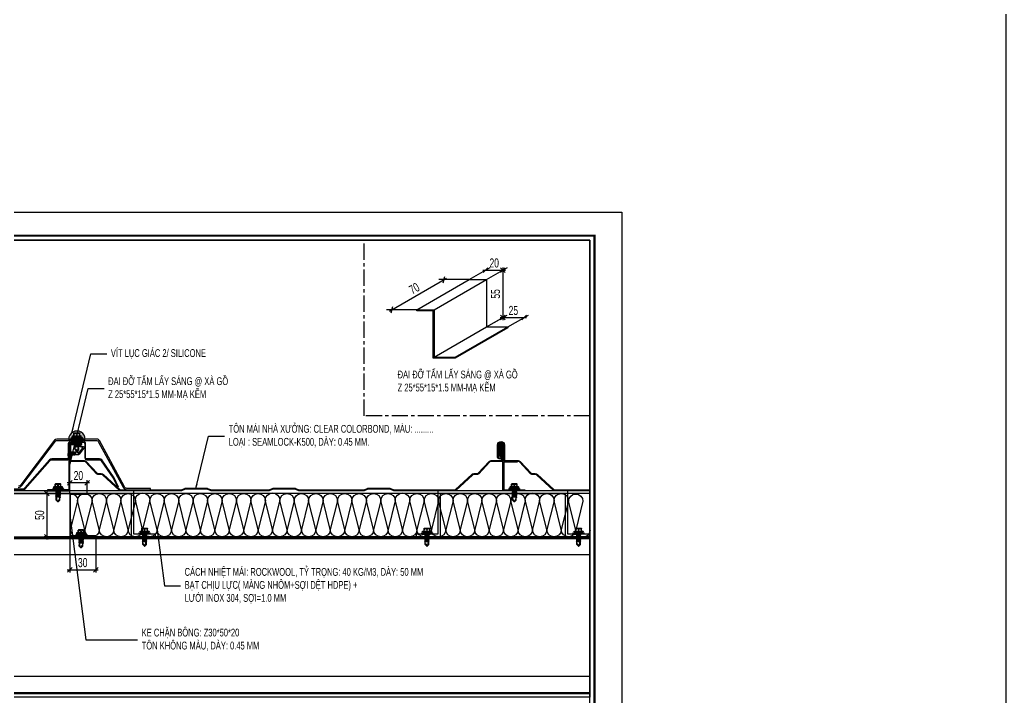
# Model space of a CAD drawing. Header units: inches. Extents: x 315041 to 662841, y -45540 to -35018.
# Drawn here: x 335317.7 to 335697.3, y -36876.6 to -36616.1 of the extents above; entities that cross this region are included whole.
import ezdxf

# ---------------------------------------------------------------- set-up
doc = ezdxf.new("R2010")
doc.units = ezdxf.units.IN
doc.header["$MEASUREMENT"] = 0
for name, pattern in [('CENTER', [2, 1.25, -0.25, 0.25, -0.25]), ('DASHED2', [9.525, 6.35, -3.175]), ('HIDDEN', [0.375, 0.25, -0.125])]:
    doc.linetypes.add(name, pattern=pattern)
for name, color, linetype in [('2', 2, 'Continuous'), ('250', 250, 'Continuous'), ('3', 3, 'Continuous'), ('7', 7, 'Continuous'), ('8', 8, 'Continuous'), ('BAO KHUNG', 31, 'Continuous'), ('flashing', 6, 'Continuous'), ('FLAT BAR', 1, 'Continuous'), ('ROOFING', 4, 'Continuous'), ('STRUCTURE', 1, 'Continuous')]:
    doc.layers.add(name, color=color, linetype=linetype)
doc.styles.add('ST1H', font='vnshxh.shx', dxfattribs={"width": 0.7})
doc.dimstyles.new('3', dxfattribs={"dimtxt": 3.5, "dimasz": 1.8, "dimexe": 1, "dimexo": 0, "dimgap": 1, "dimtad": 1, "dimdec": 0, "dimlfac": 3, "dimzin": 0, "dimdsep": 46, "dimtxsty": 'ST1H', "dimblk": 'OBLIQUE', "dimcen": 1, "dimdle": 1, "dimclrd": 8, "dimclre": 8, "dimclrt": 3, "dimadec": 0, "dimazin": 0, "dimtfac": 1, "dimtdec": 0, "dimtix": 1, "dimtofl": 0, "dimtmove": 1, "dimatfit": 3, "dimfxl": 0.18, "dimtolj": 1, "dimtzin": 0, "dimlwd": -1, "dimlwe": -1, "dimarcsym": 1})

# ---------------------------------------------------------------- blocks, each defined once
blk = doc.blocks.new('A$C75D82031')
at = {"layer": '2', "color": 157, "linetype": 'Continuous'}
blk.add_lwpolyline([(0, 420), (594, 420), (594, 0), (0, 0)], close=True, dxfattribs=at)
at = {"layer": '7', "color": 147, "linetype": 'Continuous'}
blk.add_lwpolyline([(12.33, 57.61), (581.67, 57.61), (581.67, 409.19), (12.33, 409.19)], close=True, dxfattribs=at)
at = {"layer": 'BAO KHUNG', "color": 167, "linetype": 'Continuous', "const_width": 0.871}
blk.add_lwpolyline([(10.59, 9.07), (583.41, 9.07), (583.41, 410.93), (10.59, 410.93)], close=True, dxfattribs=at)
blk = doc.blocks.new('Short_Self_drilling')
at = {"layer": 'STRUCTURE', "color": 1, "linetype": 'Continuous'}
for p, q in [((6.4, 1.7), (-6.4, 1.7)), ((5.1, 3.8), (-5.1, 3.8)), ((-2.6, 2.9), (-5.1, 2.9)), ((-3.4, 3.8), (-3.4, 6.8)), ((3, 7.2), (-3, 7.2)), ((2.6, 2.9), (-2.6, 2.9)), ((-2.1, 2.8), (-2.1, 2.9)), ((6.3, 0), (0, 0)), ((2.2, 2.8), (2.2, 2.9)), ((2.2, -0.5), (2.2, 0)), ((5.1, 2.9), (2.6, 2.9)), ((3.4, 3.8), (3.4, 6.8)), ((3, -1.2), (-2.7, -0.2)), ((3, -2.7), (-2.7, -1.8)), ((3, -4.2), (-2.7, -3.3)), ((3, -5.8), (-2.7, -4.8)), ((3, -7.3), (-2.7, -6.3)), ((-1.9, -8), (-2.7, -7.9)), ((-2.1, -1.4), (-2.1, -0.9)), ((-2.1, -2.9), (-2.1, -2.4)), ((-2.1, -4.4), (-2.1, -3.9)), ((-2.1, -6), (-2.1, -5.4)), ((-2.1, -7.5), (-2.1, -7)), ((-2.1, -12.3), (-2.1, -8.5)), ((3, -8.8), (-1.1, -8.1)), ((2.1, -12.3), (2.1, -9.1)), ((2.2, -2), (2.2, -1.5)), ((2.2, -3.6), (2.2, -3)), ((2.2, -5.1), (2.2, -4.6)), ((2.2, -6.6), (2.2, -6.1)), ((2.2, -8.1), (2.2, -7.6))]:
    blk.add_line(p, q, dxfattribs=at)
blk.add_lwpolyline([(6.4, 1.3), (6.4, 1.7), (2.1, 2.8), (-2.1, 2.8), (-6.4, 1.7), (-6.4, 1.3)], close=True, dxfattribs=at)
for points in [[(-6.4, 1.3, -0.088869), (-6.3, 0), (0, 0)], [(-0.1, 3.8), (-0.3, 6.2, 0.338878), (-3.1, 6.2), (-3.3, 3.8)], [(3.3, 3.8), (3.1, 6.2, 0.338878), (0.3, 6.2), (0.1, 3.8)], [(-0.1, -14), (-1, -12.2, -0.148657), (-1.4, -11.2), (-2, -7.7, -0.815006), (-1.2, -7.8, 0.150833), (-0.8, -8.7)], [(2.1, -12.3), (0.2, -14.2, -0.333596), (-0.2, -14.2), (-2.1, -12.3)], [(2.1, -12.3), (1.7, -11.7, 0.52242), (0.9, -11.7), (-0.2, -14.2)]]:
    blk.add_lwpolyline(points, format="xyb", dxfattribs=at)
for points in [[(3, -1.2), (2.2, -1.5), (-2.1, -0.8), (-2.7, -0.2), (-2.4, 0)], [(3, -2.7), (2.2, -3), (-2.1, -2.4), (-2.7, -1.8), (-2.1, -1.4), (2.2, -2), (3, -2.7)], [(3, -4.2), (2.2, -4.6), (-2.1, -3.9), (-2.7, -3.3), (-2.1, -2.9), (2.2, -3.6), (3, -4.2)], [(3, -5.8), (2.2, -6.1), (-2.1, -5.4), (-2.7, -4.8), (-2.1, -4.4), (2.2, -5.1), (3, -5.8)], [(3, -7.3), (2.2, -7.6), (-2.1, -7), (-2.7, -6.3), (-2.1, -6), (2.2, -6.6), (3, -7.3)], [(-1.8, -8.5), (-2.1, -8.5), (-2.7, -7.9), (-2.1, -7.5), (-1.8, -7.5)], [(-1.3, -7.6), (2.2, -8.1), (3, -8.8)], [(-1.2, 0), (2.2, -0.5), (3, -1.2)], [(3, -8.8), (2.2, -9.1), (-0.8, -8.7)]]:
    blk.add_lwpolyline(points, dxfattribs=at)
for centre, radius, start, end in [((-5, 3.3), 0.455, 109.7949, 250.2674), ((-3, 6.8), 0.429, 90.0311, 180.0311), ((3, 6.8), 0.429, 0.0311, 90.0311), ((5.1, 3.3), 0.435, 279.7276, 80.3347), ((10, 0.2), 3.74, 162.2963, 182.6103)]:
    blk.add_arc(centre, radius, start, end, dxfattribs=at)
blk = doc.blocks.new('HFR-1')
at = {"layer": 'STRUCTURE', "color": 1, "linetype": 'Continuous'}
for p, q in [((-5.5, 0), (5.5, 0)), ((-5.2, 0.8), (-3.4, 1.5)), ((5.2, 0.8), (3.4, 1.5)), ((-2.4, -1.2), (-3, -1.6)), ((-3, -1.6), (-2.4, -1.9)), ((-2.4, -1.9), (-3, -2.3)), ((-3, -2.3), (-2.4, -2.6)), ((-2.4, -2.6), (-3, -3)), ((-3, -3), (-2.4, -3.3)), ((-2.4, -3.3), (-3, -3.7)), ((-3, -3.7), (-2.4, -4.1)), ((-2.4, -4.1), (-3, -4.4)), ((-3, -4.4), (-2.4, -4.8)), ((-2.4, -4.8), (-3, -5.1)), ((-3, -5.1), (-2.4, -5.5)), ((-2.4, -5.5), (-3, -5.8)), ((-3, -5.8), (-2.4, -6.2)), ((-2.4, -6.2), (-3, -6.6)), ((-3, -6.6), (-2.4, -6.9)), ((-2.4, -6.9), (-3, -7.3)), ((-3, -7.3), (-2.4, -7.6)), ((-2.4, -7.6), (-3, -8)), ((-3, -8), (-2.4, -8.3)), ((-2.4, -8.3), (-3, -8.7)), ((-3, -8.7), (-2.4, -9)), ((-2.4, -9), (-3, -9.4)), ((-3, -9.4), (-2.4, -9.7)), ((-2.4, -9.7), (-3, -10.1)), ((-3, -10.1), (-2.4, -10.5)), ((-2.4, -10.5), (-3, -10.8)), ((-3, -10.8), (-2.4, -11.2)), ((-2.4, -11.2), (-3, -11.5)), ((-3, -11.5), (-2.4, -11.9)), ((-2.9, -1.6), (2.9, -1.4)), ((-2.9, -2.3), (2.9, -2.1)), ((-2.9, -3), (2.9, -2.8)), ((-2.9, -3.7), (2.9, -3.6)), ((-2.9, -4.4), (2.9, -4.3)), ((-2.9, -5.1), (2.9, -5)), ((-2.9, -5.9), (2.9, -5.7)), ((-2.9, -6.6), (2.9, -6.4)), ((-2.9, -7.3), (2.9, -7.1)), ((-2.9, -8), (2.9, -7.8)), ((-2.9, -8.7), (2.9, -8.5)), ((-2.9, -9.4), (2.9, -9.2)), ((-2.9, -10.1), (1.5, -10)), ((-2.9, -10.8), (1.3, -10.7)), ((-2.9, -11.5), (0.9, -11.4)), ((-2.5, -17.4), (-2.5, -11.8)), ((-2.5, -17.4), (-2, -16.7)), ((-2.5, -17.4), (-0.2, -19.7)), ((2.4, -1.1), (-2.4, -1.2)), ((2.4, -1.8), (-2.4, -1.9)), ((-2.4, -1.9), (2.4, -1.8)), ((-2.4, -2.6), (2.4, -2.5)), ((2.4, -2.5), (-2.4, -2.6)), ((-2.4, -3.3), (2.4, -3.2)), ((2.4, -3.2), (-2.4, -3.3)), ((-2.4, -4.1), (2.4, -3.9)), ((2.4, -3.9), (-2.4, -4.1)), ((-2.4, -4.8), (2.4, -4.6)), ((2.4, -4.6), (-2.4, -4.8)), ((-2.4, -5.5), (2.4, -5.3)), ((2.4, -5.3), (-2.4, -5.5)), ((-2.4, -6.2), (2.4, -6)), ((2.4, -6), (-2.4, -6.2)), ((-2.4, -6.9), (2.4, -6.8)), ((2.4, -6.8), (-2.4, -6.9)), ((-2.4, -7.6), (2.4, -7.5)), ((2.4, -7.5), (-2.4, -7.6)), ((-2.4, -8.3), (2.4, -8.2)), ((2.4, -8.2), (-2.4, -8.3)), ((-2.4, -9), (2.4, -8.9)), ((2.4, -8.9), (-2.4, -9)), ((-2.4, -9.7), (2.4, -9.6)), ((2.4, -9.6), (-2.4, -9.7)), ((1.4, -10.3), (-2.4, -10.5)), ((-2.4, -10.5), (1.4, -10.3)), ((-2.4, -11.2), (1.1, -11.1)), ((1.1, -11.1), (-2.4, -11.2)), ((-2.4, -11.9), (0.4, -11.8)), ((-1, -16.7), (0.2, -19.7)), ((0.1, -19.4), (1.2, -17.3)), ((0.2, -19.7), (2.5, -17.4)), ((1.6, -16.1), (2.3, -10.2)), ((2.2, -10), (2.9, -10)), ((2.2, -11), (2.4, -11)), ((2.4, -11), (2.2, -11)), ((2.2, -11.4), (2.9, -11.4)), ((2.2, -11.7), (2.4, -11.7)), ((2.4, -10.3), (2.3, -10.3)), ((2.3, -10.3), (2.4, -10.3)), ((2.3, -10.7), (2.9, -10.7)), ((2.9, -1.4), (2.4, -1.1)), ((2.4, -1.8), (2.9, -1.4)), ((2.9, -2.1), (2.4, -1.8)), ((2.4, -2.5), (2.9, -2.1)), ((2.9, -2.8), (2.4, -2.5)), ((2.4, -3.2), (2.9, -2.8)), ((2.9, -3.6), (2.4, -3.2)), ((2.4, -3.9), (2.9, -3.6)), ((2.9, -4.3), (2.4, -3.9)), ((2.4, -4.6), (2.9, -4.3)), ((2.9, -5), (2.4, -4.6)), ((2.4, -5.3), (2.9, -5)), ((2.9, -5.7), (2.4, -5.3)), ((2.4, -6), (2.9, -5.7)), ((2.9, -6.4), (2.4, -6)), ((2.4, -6.8), (2.9, -6.4)), ((2.9, -7.1), (2.4, -6.8)), ((2.4, -7.5), (2.9, -7.1)), ((2.9, -7.8), (2.4, -7.5)), ((2.4, -8.2), (2.9, -7.8)), ((2.9, -8.5), (2.4, -8.2)), ((2.4, -8.9), (2.9, -8.5)), ((2.9, -9.2), (2.4, -8.9)), ((2.4, -9.6), (2.9, -9.2)), ((2.9, -10), (2.4, -9.6)), ((2.4, -10.3), (2.9, -10)), ((2.9, -10.7), (2.4, -10.3)), ((2.4, -11), (2.9, -10.7)), ((2.9, -11.4), (2.4, -11)), ((2.4, -11.7), (2.9, -11.4)), ((2.5, -17.4), (2.5, -11.7))]:
    blk.add_line(p, q, dxfattribs=at)
at = {"layer": 'STRUCTURE', "color": 1, "linetype": 'Continuous', "ltscale": 8}
for p in [(-3.4, 1.5), (3.4, 1.5)]:
    blk.add_line(p, (0, 1.5), dxfattribs=at)
at = {"layer": 'STRUCTURE', "color": 1, "linetype": 'DASHED2'}
for p in [(-1.9, 1.5), (1.9, 1.5)]:
    blk.add_line(p, (0, 0), dxfattribs=at)
at = {"layer": 'STRUCTURE', "color": 1, "linetype": 'Continuous', "ltscale": 8}
for centre, start, end in [((-4.7, 0.2), 130.41, 194.8062), ((4.7, 0.2), 345.1938, 49.59)]:
    blk.add_arc(centre, 0.801, start, end, dxfattribs=at)
at = {"layer": 'STRUCTURE', "color": 1, "linetype": 'Continuous'}
for centre, radius, start, end in [((-7.3, -9), 9.14, 58.065, 78.8402), ((5.1, -3.8), 3.83, 84.2039, 134.3621), ((-1.5, -17.1), 0.59, 34.2302, 144.5641), ((-0.5, -10.1), 1.93, 296.6041, 355.3922), ((-0.6, -16), 2.2, 324.0048, 357.8268), ((1.9, -10.3), 0.444, 15.9762, 172.6971), ((0, -19.4), 0.331, 231.6348, 305.4287)]:
    blk.add_arc(centre, radius, start, end, dxfattribs=at)
blk = doc.blocks.new('_Oblique')
at = {"color": 0, "linetype": 'ByBlock', "lineweight": -2}
blk.add_line((-0.5, -0.5), (0.5, 0.5), dxfattribs=at)
blk = doc.blocks.new('*D523')
at = {"color": 8, "linetype": 'Continuous', "transparency": 16777216}
for p, q in [((335344.61, -36794.13), (335335.94, -36794.13)), ((335336.94, -36798.24), (335336.94, -36793.13)), ((335343.61, -36798.24), (335343.61, -36793.13))]:
    blk.add_line(p, q, dxfattribs=at)
at = {"layer": 'Defpoints', "color": 0, "transparency": 16777216}
for p in [(335336.94, -36794.13), (335336.94, -36798.24), (335343.61, -36798.24)]:
    blk.add_point(p, dxfattribs=at)
at = {"color": 8, "transparency": 16777216, "xscale": 1.8, "yscale": 1.8, "zscale": 1.8, "rotation": 180}
blk.add_blockref('_Oblique', (335336.94, -36794.13), dxfattribs=at)
at = {"color": 8, "transparency": 16777216, "xscale": 1.8, "yscale": 1.8, "zscale": 1.8}
blk.add_blockref('_Oblique', (335343.61, -36794.13), dxfattribs=at)
at = {"color": 3, "transparency": 16777216, "insert": (335340.28, -36791.38), "char_height": 3.5, "attachment_point": 5, "style": 'ST1H'}
blk.add_mtext('\\A1;20', dxfattribs=at)
blk = doc.blocks.new('*D524')
at = {"color": 8, "linetype": 'Continuous', "transparency": 16777216}
for p, q in [((335336.94, -36798.24), (335327.16, -36798.24)), ((335328.16, -36797.24), (335328.16, -36815.91)), ((335336.94, -36814.91), (335327.16, -36814.91))]:
    blk.add_line(p, q, dxfattribs=at)
at = {"layer": 'Defpoints', "color": 0, "transparency": 16777216}
for p in [(335336.94, -36798.24), (335328.16, -36814.91), (335336.94, -36814.91)]:
    blk.add_point(p, dxfattribs=at)
at = {"color": 8, "transparency": 16777216, "xscale": 1.8, "yscale": 1.8, "zscale": 1.8}
for p, rotation in [((335328.16, -36798.24), 90), ((335328.16, -36814.91), 270)]:
    blk.add_blockref('_Oblique', p, dxfattribs=dict(at, rotation=rotation))
at = {"color": 3, "transparency": 16777216, "insert": (335325.41, -36806.58), "char_height": 3.5, "attachment_point": 5, "rotation": 90, "style": 'ST1H'}
blk.add_mtext('\\A1;50', dxfattribs=at)
blk = doc.blocks.new('*D525')
at = {"color": 8, "linetype": 'Continuous', "transparency": 16777216}
for p, q in [((335336.94, -36814.91), (335336.94, -36828.61)), ((335346.94, -36814.91), (335346.94, -36828.61)), ((335335.94, -36827.61), (335347.94, -36827.61))]:
    blk.add_line(p, q, dxfattribs=at)
at = {"layer": 'Defpoints', "color": 0, "transparency": 16777216}
for p in [(335336.94, -36814.91), (335346.94, -36814.91), (335346.94, -36827.61)]:
    blk.add_point(p, dxfattribs=at)
at = {"color": 8, "transparency": 16777216, "xscale": 1.8, "yscale": 1.8, "zscale": 1.8, "rotation": 180}
blk.add_blockref('_Oblique', (335336.94, -36827.61), dxfattribs=at)
at = {"color": 8, "transparency": 16777216, "xscale": 1.8, "yscale": 1.8, "zscale": 1.8}
blk.add_blockref('_Oblique', (335346.94, -36827.61), dxfattribs=at)
at = {"color": 3, "transparency": 16777216, "insert": (335341.94, -36824.86), "char_height": 3.5, "attachment_point": 5, "style": 'ST1H'}
blk.add_mtext('\\A1;30', dxfattribs=at)
blk = doc.blocks.new('*D526')
at = {"color": 8, "linetype": 'Continuous', "transparency": 16777216}
for p, q in [((335459.93, -36728.16), (335481.87, -36715.49)), ((335490.67, -36715.99), (335479, -36715.99)), ((335470.46, -36727.66), (335458.79, -36727.66))]:
    blk.add_line(p, q, dxfattribs=at)
at = {"layer": 'Defpoints', "color": 0, "transparency": 16777216}
for p in [(335481, -36715.99), (335490.67, -36715.99), (335470.46, -36727.66)]:
    blk.add_point(p, dxfattribs=at)
at = {"color": 8, "transparency": 16777216, "xscale": 1.8, "yscale": 1.8, "zscale": 1.8}
for p, rotation in [((335481, -36715.99), 30.00000000004179), ((335460.79, -36727.66), 210.0000000000418)]:
    blk.add_blockref('_Oblique', p, dxfattribs=dict(at, rotation=rotation))
at = {"color": 3, "transparency": 16777216, "insert": (335469.52, -36719.44), "char_height": 3.5, "attachment_point": 5, "rotation": 30, "style": 'ST1H'}
blk.add_mtext('\\A1;70', dxfattribs=at)
blk = doc.blocks.new('*D527')
at = {"color": 8, "linetype": 'Continuous', "transparency": 16777216}
for p, q in [((335490.67, -36715.99), (335498.68, -36711.37)), ((335495.95, -36712.37), (335504.61, -36712.37)), ((335497.34, -36715.99), (335505.35, -36711.37))]:
    blk.add_line(p, q, dxfattribs=at)
at = {"layer": 'Defpoints', "color": 0, "transparency": 16777216}
for p in [(335503.61, -36712.37), (335490.67, -36715.99), (335497.34, -36715.99)]:
    blk.add_point(p, dxfattribs=at)
at = {"color": 8, "transparency": 16777216, "xscale": 1.8, "yscale": 1.8, "zscale": 1.8, "rotation": 180}
blk.add_blockref('_Oblique', (335496.95, -36712.37), dxfattribs=at)
at = {"color": 8, "transparency": 16777216, "xscale": 1.8, "yscale": 1.8, "zscale": 1.8}
blk.add_blockref('_Oblique', (335503.61, -36712.37), dxfattribs=at)
at = {"color": 3, "transparency": 16777216, "insert": (335500.28, -36709.62), "char_height": 3.5, "attachment_point": 5, "style": 'ST1H'}
blk.add_mtext('\\A1;20', dxfattribs=at)
blk = doc.blocks.new('*D528')
at = {"color": 8, "linetype": 'Continuous', "transparency": 16777216}
for p, q in [((335497.34, -36715.99), (335504.55, -36711.83)), ((335503.55, -36711.41), (335503.55, -36731.63)), ((335497.34, -36734.21), (335504.55, -36730.05))]:
    blk.add_line(p, q, dxfattribs=at)
at = {"layer": 'Defpoints', "color": 0, "transparency": 16777216}
for p in [(335497.34, -36715.99), (335503.55, -36730.63), (335497.34, -36734.21)]:
    blk.add_point(p, dxfattribs=at)
at = {"color": 8, "transparency": 16777216, "xscale": 1.8, "yscale": 1.8, "zscale": 1.8}
for p, rotation in [((335503.55, -36712.41), 90), ((335503.55, -36730.63), 270)]:
    blk.add_blockref('_Oblique', p, dxfattribs=dict(at, rotation=rotation))
at = {"color": 3, "transparency": 16777216, "insert": (335500.8, -36721.52), "char_height": 3.5, "attachment_point": 5, "rotation": 90, "style": 'ST1H'}
blk.add_mtext('\\A1;55', dxfattribs=at)
blk = doc.blocks.new('*D529')
at = {"color": 8, "linetype": 'Continuous', "transparency": 16777216}
for p, q in [((335497.34, -36734.21), (335505.28, -36729.63)), ((335502.55, -36730.63), (335512.77, -36730.63)), ((335505.56, -36734.21), (335513.5, -36729.63))]:
    blk.add_line(p, q, dxfattribs=at)
at = {"layer": 'Defpoints', "color": 0, "transparency": 16777216}
for p in [(335511.77, -36730.63), (335497.34, -36734.21), (335505.56, -36734.21)]:
    blk.add_point(p, dxfattribs=at)
at = {"color": 8, "transparency": 16777216, "xscale": 1.8, "yscale": 1.8, "zscale": 1.8, "rotation": 180}
blk.add_blockref('_Oblique', (335503.55, -36730.63), dxfattribs=at)
at = {"color": 8, "transparency": 16777216, "xscale": 1.8, "yscale": 1.8, "zscale": 1.8}
blk.add_blockref('_Oblique', (335511.77, -36730.63), dxfattribs=at)
at = {"color": 3, "transparency": 16777216, "insert": (335507.66, -36727.88), "char_height": 3.5, "attachment_point": 5, "style": 'ST1H'}
blk.add_mtext('\\A1;25', dxfattribs=at)

msp = doc.modelspace()

# ---------------------------------------------------------------- hatches: boundary and pattern name
at = {"true_color": 0x21d1de}
h = msp.add_hatch(color=132, dxfattribs=at)
edge = h.paths.add_edge_path()
edge.add_ellipse((335341.3696, -36776.3011), major_axis=(-0.1073, 0.1073), ratio=1, start_angle=154.763738, end_angle=295.236262, ccw=False)
edge.add_line((335341.4209, -36776.444), (335340.5638, -36776.444))
edge.add_line((335340.5638, -36776.444), (335340.4194, -36776.444))
edge.add_line((335340.4194, -36776.444), (335340.4194, -36776.4746))
edge.add_line((335340.4194, -36776.4746), (335341.8495, -36776.8319))
edge.add_line((335341.8495, -36776.8319), (335341.8495, -36776.9747))
edge.add_ellipse((335343.0358, -36777.3541), major_axis=(-0.8807, 0.8807), ratio=1, start_angle=27.265192, end_angle=47.579179)
edge.add_line((335341.7916, -36777.4102), (335342.8756, -36777.4102))
edge.add_arc((335339.7053, -36777.4095), 3.1703, 359.988185, 360)
edge.add_arc((335339.7053, -36777.4095), 3.1703, 0.000001, 180.000001)
edge.add_line((335336.535, -36777.4095), (335337.6217, -36777.4098))
edge.add_ellipse((335336.3775, -36777.3541), major_axis=(0.8807, 0.8807), ratio=1, start_angle=312.440556, end_angle=332.734808)
edge.add_line((335337.5638, -36776.9747), (335337.5638, -36776.8319))
edge.add_line((335337.5638, -36776.8319), (335338.9883, -36776.476))
edge.add_line((335338.9883, -36776.476), (335338.9883, -36776.444))
edge.add_line((335338.9883, -36776.444), (335338.8495, -36776.444))
edge.add_line((335338.8495, -36776.444), (335337.9923, -36776.444))
edge.add_ellipse((335338.0168, -36776.3011), major_axis=(-0.1025, 0.1025), ratio=1, start_angle=-35.303562, end_angle=125.303562, ccw=False)
edge.add_line((335337.9923, -36776.1583), (335338.5638, -36776.1583))
edge.add_line((335338.5638, -36776.1583), (335338.5638, -36775.1583))
edge.add_ellipse((335338.7066, -36775.1583), major_axis=(0.101, 0.101), ratio=1, start_angle=45, end_angle=135, ccw=False)
edge.add_line((335338.7066, -36775.0154), (335340.7066, -36775.0154))
edge.add_ellipse((335340.7066, -36775.1583), major_axis=(0.101, 0.101), ratio=1, start_angle=315, end_angle=405, ccw=False)
edge.add_line((335340.8495, -36775.1583), (335340.8495, -36776.1583))
edge.add_line((335340.8495, -36776.1583), (335341.4209, -36776.1583))
at = {"true_color": 0xf2ee0d}
h = msp.add_hatch(dxfattribs=at)
h.set_pattern_fill('ANSI37,_O', color=2, scale=4)
h.set_pattern_definition([(45, (12902.7462, -670.58135), (-0.3535533906, 0.3535533906), []), (135, (12902.7462, -670.58135), (-0.3535533906, -0.3535533906), [])])
h.paths.add_polyline_path([(335537.1113, -36815.2449), (335537.1113, -36814.9116), (335336.9423, -36814.9116), (335336.9423, -36815.2449)])

# ---------------------------------------------------------------- linework, layer by layer
at = {"color": 1, "ltscale": 15}
for p, q in [((335477.131, -36727.6577), (335497.3383, -36715.991)), ((335477.131, -36745.8758), (335497.3383, -36734.2091)), ((335485.2883, -36745.8758), (335505.4956, -36734.2091))]:
    msp.add_line(p, q, dxfattribs=at)
at = {"color": 8}
for points in [[(334967.7734, -36700.8371), (335537.1113, -36700.8371), (335537.1113, -36876.627), (334967.7734, -36876.627)], [(334967.7735, -36798.2449), (334967.7735, -36814.9116), (335537.1114, -36814.9116), (335537.1114, -36798.2449)]]:
    msp.add_lwpolyline(points, close=True, dxfattribs=at)
at = {"color": 1, "ltscale": 15}
for points in [[(335470.4644, -36727.6577), (335490.6716, -36715.991), (335497.3383, -36715.991), (335497.3383, -36734.2091), (335505.4956, -36734.2091), (335505.4956, -36734.5425), (335485.2883, -36746.2091)], [(335477.131, -36731.8869), (335477.131, -36745.8758), (335485.2883, -36745.8758), (335485.2883, -36746.2091), (335476.7977, -36746.2091), (335476.7977, -36727.991), (335471.7977, -36727.991), (335471.7977, -36727.991), (335470.4644, -36727.991), (335470.4644, -36727.6577), (335477.131, -36727.6577), (335477.131, -36731.8869)], [(335336.609, -36782.9227), (335336.609, -36796.9116), (335328.4517, -36796.9116), (335328.4517, -36797.2449), (335336.9423, -36797.2449), (335336.9423, -36779.3602), (335341.2757, -36779.3602), (335341.2757, -36779.3602), (335341.609, -36779.3602), (335341.609, -36779.0268), (335336.609, -36779.0268), (335336.609, -36782.9227)]]:
    msp.add_lwpolyline(points, dxfattribs=at)
at = {"color": 132, "true_color": 0x21d1de}
msp.add_lwpolyline([(335336.535, -36777.4095), (335342.8756, -36777.4108, 1.00041418), (335336.535, -36777.4108)], format="xyb", dxfattribs=at)
at = {"color": 3, "ltscale": 15}
for points in [[(335337.2757, -36785.5894), (335342.4864, -36785.5894, -0.20759646), (335343.2167, -36785.9063), (335347.4882, -36790.4727, 0.20759646), (335347.7316, -36790.5783), (335349.0923, -36790.5783, -0.24658476), (335349.9155, -36791.0105), (335356.1847, -36796.7675, 0.24658476), (335356.4591, -36796.9116), (335379.6473, -36796.9116, 0.09541457), (335379.7711, -36796.8878), (335381.1993, -36796.3165, -0.09541457), (335381.5707, -36796.2449), (335389.6473, -36796.2449, -0.09541457), (335390.0187, -36796.3165), (335391.4469, -36796.8878, 0.09541457), (335391.5707, -36796.9116), (335413.4806, -36796.9116, 0.09541457), (335413.6044, -36796.8878), (335415.0327, -36796.3165, -0.09541457), (335415.4041, -36796.2449), (335423.4806, -36796.2449, -0.09541457), (335423.852, -36796.3165), (335425.2803, -36796.8878, 0.09541457), (335425.4041, -36796.9116), (335449.9806, -36796.9116, 0.09541457), (335450.1044, -36796.8878), (335451.5327, -36796.3165, -0.09541457), (335451.9041, -36796.2449), (335459.9806, -36796.2449, -0.09541457), (335460.352, -36796.3165), (335461.7803, -36796.8878, 0.09541457), (335461.9041, -36796.9116), (335485.0923, -36796.9116, 0.24658476), (335485.3667, -36796.7675), (335491.6359, -36791.0105, -0.24658476), (335492.4591, -36790.5783), (335493.8197, -36790.5783, 0.20759646), (335494.0632, -36790.4727), (335498.3346, -36785.9063, -0.20759646), (335499.0649, -36785.5894), (335503.2757, -36785.5894), (335503.2757, -36779.5783, 1), (335502.609, -36779.5783), (335502.609, -36783.5769, 1), (335502.7983, -36783.5769, -0.06733073), (335502.6304, -36782.544), (335502.6304, -36781.171), (335502.9423, -36781.171), (335502.9423, -36782.5292, 0.03910332), (335503.1316, -36783.5769, -1), (335502.2757, -36783.5769), (335502.2757, -36779.5783, -1), (335503.609, -36779.5783), (335503.609, -36785.5894, -0.41421356), (335503.2757, -36785.9227), (335499.0649, -36785.9227, 0.20759646), (335498.5781, -36786.134), (335494.3066, -36790.7004, -0.20759646), (335493.8197, -36790.9116), (335492.4591, -36790.9116, 0.24658476), (335491.9103, -36791.1998), (335485.6411, -36796.9568, -0.24658476), (335485.0923, -36797.2449), (335461.9041, -36797.2449, -0.09541457), (335461.6565, -36797.1973), (335460.2282, -36796.626, 0.09541457), (335459.9806, -36796.5783), (335451.9041, -36796.5783, 0.09541457), (335451.6565, -36796.626), (335450.2282, -36797.1973, -0.09541457), (335449.9806, -36797.2449), (335425.4041, -36797.2449, -0.09541457), (335425.1565, -36797.1973), (335423.7282, -36796.626, 0.09541457), (335423.4806, -36796.5783), (335415.4041, -36796.5783, 0.09541457), (335415.1565, -36796.626), (335413.7282, -36797.1973, -0.09541457), (335413.4806, -36797.2449), (335391.5707, -36797.2449, -0.09541457), (335391.3231, -36797.1973), (335389.8949, -36796.626, 0.09541457), (335389.6473, -36796.5783), (335381.5707, -36796.5783, 0.09541457), (335381.3231, -36796.626), (335379.8949, -36797.1973, -0.09541457), (335379.6473, -36797.2449), (335356.4591, -36797.2449, -0.24658476), (335355.9103, -36796.9568), (335349.6411, -36791.1998, 0.24658476), (335349.0923, -36790.9116), (335347.7316, -36790.9116, -0.20759646), (335347.2447, -36790.7004), (335342.9733, -36786.134, 0.20759646), (335342.4864, -36785.9227), (335337.2757, -36785.9227, -0.41421356), (335336.9423, -36785.5894), (335336.9423, -36778.9116), (335342.7104, -36780.3194), (335340.6385, -36783.1107), (335340.3708, -36782.9121), (335342.1433, -36780.5241), (335337.2757, -36779.3361), (335337.2757, -36785.5894)], [(335537.1113, -36797.2447), (335523.4591, -36797.2447, -0.24658476), (335522.9103, -36796.9565), (335516.6411, -36791.1995, 0.24658476), (335516.0923, -36790.9114), (335514.7316, -36790.9114, -0.20759646), (335514.2447, -36790.7001), (335509.9733, -36786.1337, 0.20759646), (335509.4864, -36785.9225), (335504.2757, -36785.9225, -0.41421356), (335503.9423, -36785.5892), (335503.9423, -36779.5821, 1), (335501.9423, -36779.5821), (335501.9423, -36784.39, 0.564916), (335502.9338, -36784.39), (335502.9338, -36781.7362), (335503.2735, -36781.7362), (335503.2735, -36784.39, -0.73793199), (335501.6111, -36784.39), (335501.609, -36779.5821, -1), (335504.2757, -36779.5821), (335504.2757, -36785.5892), (335509.4864, -36785.5892, -0.20759646), (335510.2167, -36785.906), (335514.4882, -36790.4724, 0.20759646), (335514.7316, -36790.578), (335516.0923, -36790.578, -0.24658476), (335516.9155, -36791.0103), (335523.1847, -36796.7673, 0.24658476), (335523.4591, -36796.9114), (335537.1113, -36796.9114)]]:
    msp.add_lwpolyline(points, format="xyb", dxfattribs=at)
at = {"color": 1, "true_color": 0xfb0414}
msp.add_lwpolyline([(335346.9423, -36814.5783), (335337.2757, -36814.5783), (335337.2757, -36798.5783), (335343.609, -36798.5783), (335343.609, -36798.2449), (335336.9423, -36798.2449), (335336.9423, -36814.9116), (335346.9423, -36814.9116)], close=True, dxfattribs=at)
at = {"color": 9, "ltscale": 0.5}
for points in [[(335336.9423, -36798.2587, -0.44363338), (335339.9957, -36801.0227), (335337.2757, -36811.903)], [(335348.3291, -36812.1338, -1), (335342.7735, -36812.1338, -0.90278755), (335337.2757, -36812.6971, -0.90278755)], [(335367.7735, -36814.9116, -0.41421356), (335364.9957, -36812.1338, -1), (335359.4402, -36812.1338, -1), (335353.8846, -36812.1338, -1), (335348.3291, -36812.1338)], [(335381.6624, -36812.1338, -1), (335376.1069, -36812.1338, -1), (335370.5513, -36812.1338, -0.41421356), (335367.7735, -36814.9116, -0.41421356)], [(335398.3291, -36812.1338, -1), (335392.7735, -36812.1338, -1), (335387.218, -36812.1338, -1), (335381.6624, -36812.1338)], [(335417.7735, -36814.9116, -0.41421356), (335414.9957, -36812.1338, -1), (335409.4402, -36812.1338, -1), (335403.8846, -36812.1338, -1), (335398.3291, -36812.1338)], [(335431.6624, -36812.1338, -1), (335426.1069, -36812.1338, -1), (335420.5513, -36812.1338, -0.41421356), (335417.7735, -36814.9116, -0.41421356)], [(335448.3291, -36812.1338, -1), (335442.7735, -36812.1338, -1), (335437.218, -36812.1338, -1), (335431.6624, -36812.1338)], [(335467.7735, -36814.9116, -0.41421356), (335464.9957, -36812.1338, -1), (335459.4402, -36812.1338, -1), (335453.8846, -36812.1338, -1), (335448.3291, -36812.1338)], [(335481.6624, -36812.1338, -1), (335476.1069, -36812.1338, -1), (335470.5513, -36812.1338, -0.41421356), (335467.7735, -36814.9116, -0.41421356)], [(335498.3291, -36812.1338, -1), (335492.7735, -36812.1338, -1), (335487.218, -36812.1338, -1), (335481.6624, -36812.1338)], [(335517.7735, -36814.9116, -0.41421356), (335514.9957, -36812.1338, -1), (335509.4402, -36812.1338, -1), (335503.8846, -36812.1338, -1), (335498.3291, -36812.1338)], [(335531.6624, -36812.1338, -1), (335526.1069, -36812.1338, -1), (335520.5513, -36812.1338, -0.41421356), (335517.7735, -36814.9116, -0.41421356)], [(335537.2264, -36812.3505, -1), (335531.6709, -36812.3505)]]:
    msp.add_lwpolyline(points, format="xyb", dxfattribs=at)
for points in [[(335345.5513, -36801.0227), (335342.7735, -36812.1338), (335339.9957, -36801.0227, -1)], [(335345.5513, -36801.0227, -1), (335351.1069, -36801.0227), (335348.3291, -36812.1338)], [(335351.1069, -36801.0227, -1), (335356.6624, -36801.0227), (335353.8846, -36812.1338)], [(335362.218, -36801.0227), (335359.4402, -36812.1338), (335356.6624, -36801.0227, -1)], [(335362.2095, -36800.806, -1), (335367.7651, -36800.806), (335364.9873, -36811.9171)], [(335367.7735, -36801.0227, -1), (335373.3291, -36801.0227), (335370.5513, -36812.1338)], [(335378.8846, -36801.0227), (335376.1069, -36812.1338), (335373.3291, -36801.0227, -1)], [(335378.8846, -36801.0227, -1), (335384.4402, -36801.0227), (335381.6624, -36812.1338)], [(335384.4402, -36801.0227, -1), (335389.9957, -36801.0227), (335387.218, -36812.1338)], [(335395.5513, -36801.0227), (335392.7735, -36812.1338), (335389.9957, -36801.0227, -1)], [(335395.5513, -36801.0227, -1), (335401.1069, -36801.0227), (335398.3291, -36812.1338)], [(335401.1069, -36801.0227, -1), (335406.6624, -36801.0227), (335403.8846, -36812.1338)], [(335412.218, -36801.0227), (335409.4402, -36812.1338), (335406.6624, -36801.0227, -1)], [(335412.2095, -36800.806, -1), (335417.7651, -36800.806), (335414.9873, -36811.9171)], [(335417.7735, -36801.0227, -1), (335423.3291, -36801.0227), (335420.5513, -36812.1338)], [(335428.8846, -36801.0227), (335426.1069, -36812.1338), (335423.3291, -36801.0227, -1)], [(335428.8846, -36801.0227, -1), (335434.4402, -36801.0227), (335431.6624, -36812.1338)], [(335434.4402, -36801.0227, -1), (335439.9957, -36801.0227), (335437.218, -36812.1338)], [(335445.5513, -36801.0227), (335442.7735, -36812.1338), (335439.9957, -36801.0227, -1)], [(335445.5513, -36801.0227, -1), (335451.1069, -36801.0227), (335448.3291, -36812.1338)], [(335451.1069, -36801.0227, -1), (335456.6624, -36801.0227), (335453.8846, -36812.1338)], [(335462.218, -36801.0227), (335459.4402, -36812.1338), (335456.6624, -36801.0227, -1)], [(335462.2095, -36800.806, -1), (335467.7651, -36800.806), (335464.9873, -36811.9171)], [(335467.7735, -36801.0227, -1), (335473.3291, -36801.0227), (335470.5513, -36812.1338)], [(335478.8846, -36801.0227), (335476.1069, -36812.1338), (335473.3291, -36801.0227, -1)], [(335478.8846, -36801.0227, -1), (335484.4402, -36801.0227), (335481.6624, -36812.1338)], [(335484.4402, -36801.0227, -1), (335489.9957, -36801.0227), (335487.218, -36812.1338)], [(335495.5513, -36801.0227), (335492.7735, -36812.1338), (335489.9957, -36801.0227, -1)], [(335495.5513, -36801.0227, -1), (335501.1069, -36801.0227), (335498.3291, -36812.1338)], [(335501.1069, -36801.0227, -1), (335506.6624, -36801.0227), (335503.8846, -36812.1338)], [(335512.218, -36801.0227), (335509.4402, -36812.1338), (335506.6624, -36801.0227, -1)], [(335512.2095, -36800.806, -1), (335517.7651, -36800.806), (335514.9873, -36811.9171)], [(335517.7735, -36801.0227, -1), (335523.3291, -36801.0227), (335520.5513, -36812.1338)], [(335523.3291, -36801.0227, -1), (335528.8846, -36801.0227), (335526.1069, -36812.1338)], [(335528.8931, -36801.2394, -1), (335534.4487, -36801.2394), (335531.6709, -36812.3505)]]:
    msp.add_lwpolyline(points, format="xyb", close=True, dxfattribs=at)
at = {"color": 94}
for points in [[(335537.1113, -36815.2449), (334967.7734, -36815.2449)], [(335537.1113, -36815.7449), (334967.7734, -36815.7449)], [(334967.7734, -36874.7449), (335537.1113, -36874.7449)], [(334967.7734, -36875.2449), (335537.1113, -36875.2449)]]:
    msp.add_lwpolyline(points, dxfattribs=at)
at = {"color": 2, "true_color": 0xf2ee0d}
msp.add_lwpolyline([(335537.1113, -36815.2449), (335537.1113, -36814.9116), (335336.9423, -36814.9116), (335336.9423, -36815.2449)], close=True, dxfattribs=at)
at = {"color": 94, "linetype": 'HIDDEN'}
for points in [[(335537.1113, -36821.9116), (334967.7734, -36821.9116)], [(334967.7734, -36868.5783), (335537.1113, -36868.5783)]]:
    msp.add_lwpolyline(points, dxfattribs=at)
at = {"layer": '8', "linetype": 'DASHED2', "ltscale": 100}
msp.add_circle((335249.0041, -36964.522), 87.895, dxfattribs=at)
at = {"layer": 'FLAT BAR'}
msp.add_lwpolyline([(335317.1665, -36795.9116, 0.25396675), (335318.5642, -36795.1527), (335331.5121, -36778.1595, -0.25630534), (335332.0744, -36777.851), (335347.3388, -36777.851, -0.29384538), (335347.9455, -36778.2412), (335357.4842, -36795.8393, 0.29384538), (335359.0008, -36796.8149), (335367.9928, -36796.8149), (335367.9928, -36796.3149), (335358.8935, -36796.3149, -0.2938465), (335357.9836, -36795.7295), (335348.3561, -36777.9364, 0.2938465), (335347.4461, -36777.351), (335331.9373, -36777.351, 0.25700435), (335331.0925, -36777.816), (335318.1277, -36794.9539, -0.25470463), (335317.2876, -36795.4116)], format="xyb", dxfattribs=at)
msp.add_lwpolyline([(335503.609, -36779.5824, 1), (335502.2757, -36779.5824), (335502.2757, -36783.4647), (335501.9423, -36783.4647), (335501.9423, -36779.5824, -1), (335503.9423, -36779.5824), (335503.9423, -36785.9227), (335509.1217, -36785.9227), (335509.1217, -36786.2561), (335503.9423, -36786.2561), (335503.9423, -36796.9116), (335512.0996, -36796.9116), (335512.0996, -36797.2449), (335503.609, -36797.2449)], format="xyb", close=True, dxfattribs=at)
at = {"layer": 'FLAT BAR', "linetype": 'Continuous'}
for points in [[(335369.9423, -36813.9116), (335361.609, -36813.9116), (335361.609, -36797.2449), (335311.609, -36797.2449), (335311.609, -36813.9116), (335303.2757, -36813.9116), (335303.2757, -36814.9116), (335312.609, -36814.9116), (335312.609, -36798.2449), (335360.609, -36798.2449), (335360.609, -36814.9116), (335369.9423, -36814.9116)], [(335536.9423, -36813.9116), (335528.609, -36813.9116), (335528.609, -36797.2449), (335478.609, -36797.2449), (335478.609, -36813.9116), (335470.2757, -36813.9116), (335470.2757, -36814.9116), (335479.609, -36814.9116), (335479.609, -36798.2449), (335527.609, -36798.2449), (335527.609, -36814.9116), (335536.9423, -36814.9116)]]:
    msp.add_lwpolyline(points, close=True, dxfattribs=at)
at = {"layer": 'ROOFING', "color": 132, "ltscale": 15, "true_color": 0x17e8d7}
msp.add_lwpolyline([(335295.335, -36796.9116), (335319.0101, -36796.9116, 0.25227798), (335319.8453, -36796.4616), (335329.3419, -36785.7061, -0.25227798), (335330.1771, -36785.2561), (335336.04, -36785.2561, 0.41421356), (335336.7066, -36784.5894), (335336.7066, -36779.1844, -0.41421356), (335337.3733, -36778.5177), (335342.04, -36778.5177, -0.41421356), (335342.7066, -36779.1844), (335342.7066, -36784.5894, 0.41421356), (335343.3733, -36785.2561), (335348.2409, -36785.2561, -0.24658476), (335349.0641, -36785.6883), (335353.679, -36792.3799), (335355.429, -36795.9108), (335355.7509, -36795.8245), (335353.9861, -36792.2381), (335349.2392, -36785.355, 0.24658476), (335348.416, -36784.9227), (335343.3733, -36784.9227, -0.41421356), (335343.04, -36784.5894), (335343.04, -36779.1844, 0.41421356), (335342.04, -36778.1844), (335337.3733, -36778.1844), (335337.3733, -36778.1844, 0.41421356), (335336.3733, -36779.1844), (335336.3733, -36784.5894, -0.41421356), (335336.04, -36784.9227), (335329.9976, -36784.9227, 0.25227798), (335329.1624, -36785.3728), (335319.6658, -36796.1282, -0.25227798), (335318.8306, -36796.5783), (335295.335, -36796.5783, -0.09541457)], format="xyb", dxfattribs=at)

# ---------------------------------------------------------------- block references
at = {"color": 1}
msp.add_blockref('A$C75D82031', (334955.4423, -37110.027), dxfattribs=at)
at = {"color": 8, "extrusion": (0, 0, -1), "xscale": 0.2121212120925182, "yscale": 0.2121212120800919, "zscale": -0.2121212121212121, "rotation": 269.8538135236329}
msp.add_blockref('HFR-1', (-335336.609, -36782.9227), dxfattribs=at)
at = {"color": 1}
for p, xscale, yscale, zscale, rotation in [((335332.4568, -36796.9116), 0.3199999990920701, 0.3200000000651926, 0.3200000002560967, 359.9688729036745), ((335508.021, -36796.9116), 0.3199999990920701, 0.3200000000651926, 0.3200000002560967, 359.9688729036745), ((335341.3151, -36814.5783), 0.3199999990920701, 0.3200000000651926, 0.3200000002560967, 359.9688729036745), ((335365.7757, -36813.9116), -0.3200000000824856, 0.3199999998323619, 0.32, 0.03112738804631476), ((335474.4423, -36813.9116), -0.3200000000824856, 0.3199999998323619, 0.32, 0.03112738804631476), ((335532.7757, -36813.9116), -0.3200000000824856, 0.3199999998323619, 0.32, 0.03112738804631476)]:
    msp.add_blockref('Short_Self_drilling', p, dxfattribs=dict(at, xscale=xscale, yscale=yscale, zscale=zscale, rotation=rotation))
at = {"layer": 'flashing', "color": 4, "xscale": -0.3333333333193962, "yscale": 0.3333333333321207, "zscale": 0.3333333333333333, "rotation": 0.03112725465349797}
msp.add_blockref('Short_Self_drilling', (335339.7066, -36777.351), dxfattribs=at)

# ---------------------------------------------------------------- dimensions: what is measured, and where the dimension line sits
at = {"color": 8}
for p1, p2, distance, picture, middle in [((335490.6716, -36715.991), (335497.3383, -36715.991), 3.6231, '*D527', (335500.2804, -36709.6179)), ((335497.3383, -36715.991), (335497.3383, -36734.2091), 6.2074, '*D528', (335500.7957, -36721.5162)), ((335470.4644, -36727.6577), (335490.6716, -36715.991), 4.8362, '*D526', (335469.5206, -36719.4428)), ((335497.3383, -36734.2091), (335505.5619, -36734.2091), 3.5838, '*D529', (335507.6575, -36727.8753))]:
    dim = msp.add_aligned_dim(p1=p1, p2=p2, distance=distance, dimstyle='3', dxfattribs=at)
    dim.commit()
    dim.dimension.update_dxf_attribs({"geometry": picture, "text_midpoint": middle})
for base, p1, p2, angle, picture, middle in [((335336.9423, -36794.13), (335343.609, -36798.2449), (335336.9423, -36798.2449), 180, '*D523', (335340.2757, -36791.38)), ((335328.1634, -36814.9116), (335336.9423, -36798.2449), (335336.9423, -36814.9116), 90, '*D524', (335325.4134, -36806.5783)), ((335346.9423, -36827.609), (335336.9423, -36814.9116), (335346.9423, -36814.9116), 180, '*D525', (335341.9423, -36824.859))]:
    dim = msp.add_linear_dim(base=base, p1=p1, p2=p2, angle=angle, dimstyle='3', dxfattribs=at)
    dim.commit()
    dim.dimension.update_dxf_attribs({"geometry": picture, "text_midpoint": middle})

# ---------------------------------------------------------------- leaders
at = {"color": 9}
for points in [[(335336.6916, -36788.3549), (335344.0049, -36757.8924), (335351.7347, -36757.8924)], [(335385.5181, -36796.3836), (335390.3792, -36776.2249), (335398.109, -36776.2249)], [(335336.9423, -36806.5783), (335343.1963, -36854.5288), (335364.6463, -36854.5288)], [(335370.5524, -36812.2114), (335373.4273, -36833.7495), (335381.1571, -36833.7495)]]:
    msp.add_leader(points, dimstyle='3', override={"dimgap": 1, "dimtad": 0}, dxfattribs=at)

# ---------------------------------------------------------------- next in the draw order: texts
at = {"color": 20, "true_color": 0xf25d0d, "insert": (335381.1571, -36833.7495), "char_height": 3, "attachment_point": 4, "style": 'ST1H', "bg_fill": 2}
msp.add_mtext('\\A1;C¸CH NHIÖT M¸I: ROCKWOOL, tû träng: 40 kg/m3, dµy: 50 mm\\PB¹T CHÞU LùC( MµNG NH¤M+SîI DÖT HDPE) +\\PL¦íI INOX 304, SîI=1.0 MM', dxfattribs=at)
at = {"layer": '3', "char_height": 3, "attachment_point": 4, "style": 'ST1H', "bg_fill": 2}
for s, insert in [('\\A1;®ai ®ì tÊm lÊy s¸ng @ xµ gå\\Pz 25*55*15*1.5 mm-m¹ kÏm', (335463.1098, -36755.3389)), ('\\A1;®ai ®ì tÊm lÊy s¸ng @ xµ gå\\Pz 25*55*15*1.5 mm-m¹ kÏm', (335351.7347, -36757.8924)), ('\\A1;t«n m¸i nhµ x\xadëng: CLEAR COLORBOND, mµu: .........\\PLo¹i : SEAMLOCK-K500, dµy: 0.45 mm.', (335398.109, -36776.2249)), ('\\A1;ke chÆn b«ng: z30*50*20\\Pt«n kh«ng mµu, dµy: 0.45 mm', (335364.6463, -36854.5288))]:
    msp.add_mtext(s, dxfattribs=dict(at, insert=insert))

# ---------------------------------------------------------------- next in the draw order: linework, layer by layer
at = {"layer": '250', "color": 8, "linetype": 'CENTER', "ltscale": 5}
msp.add_lwpolyline([(335450.191, -36700.8371), (335537.1113, -36700.8371), (335537.1113, -36768.403), (335450.191, -36768.403)], close=True, dxfattribs=at)

# ---------------------------------------------------------------- next in the draw order: leaders
at = {"color": 9}
msp.add_leader([(335337.7424, -36775.0505), (335345.0556, -36744.588), (335352.7855, -36744.588)], dimstyle='3', override={"dimgap": 1, "dimtad": 0}, dxfattribs=at)

# ---------------------------------------------------------------- next in the draw order: texts
at = {"layer": '3', "insert": (335352.7855, -36744.588), "char_height": 3, "attachment_point": 4, "style": 'ST1H', "bg_fill": 2}
msp.add_mtext('\\A1;vÝt lôc gi¸c 2/ silicone', dxfattribs=at)

# ---------------------------------------------------------------- next in the draw order: linework, layer by layer
at = {"color": 8}
msp.add_lwpolyline([(335697.3238, -35017.8068), (329510.1822, -35017.8068), (329510.1822, -38896.4843), (335697.3238, -38896.4843)], close=True, dxfattribs=at)

doc.saveas('drawing.dxf')
